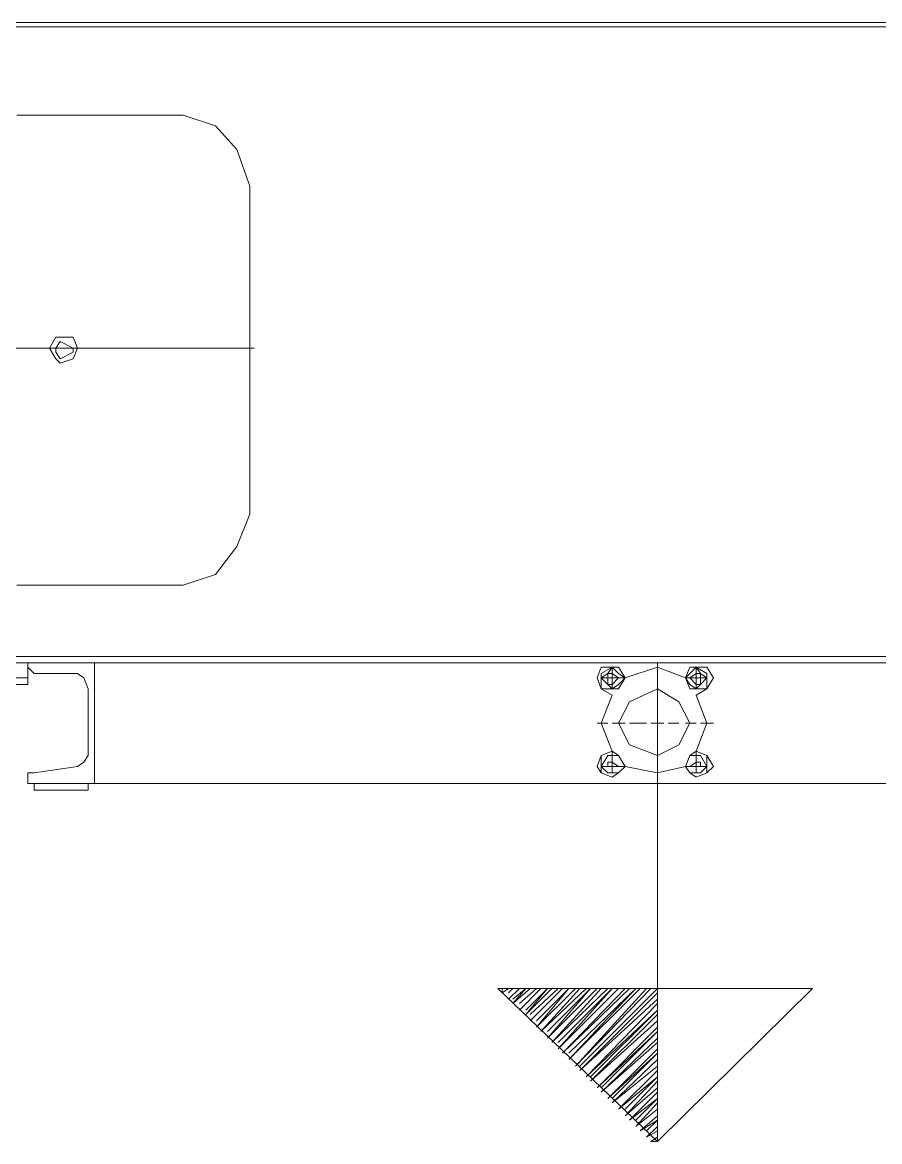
# Model space of a CAD drawing. Header units: millimetres. Extents: x 3220 to 226993, y 817 to 176024.
# Drawn here: x 72783 to 73358, y 75102 to 75853 of the extents above; entities that cross this region are included whole.
import ezdxf

# ---------------------------------------------------------------- set-up
doc = ezdxf.new("R2010")
doc.units = ezdxf.units.MM

# ---------------------------------------------------------------- blocks, each defined once
blk = doc.blocks.new('ligne broyage 2')
at = {"color": 7, "linetype": 'Continuous', "lineweight": 5, "true_color": 0x000007}
for points in [[(-2398.43, -3914.45), (4199.42, -3914.45)], [(-2398.43, -3917.34), (4199.42, -3917.34)], [(3133.29, -3976.65), (3111.59, -3983.88), (3097.13, -3999.79), (3088.45, -4024.39)], [(3133.29, -3976.65), (3244.68, -3976.65)], [(3088.45, -4024.39), (3088.45, -4244.27)], [(3263.48, -4132.88), (3085.55, -4132.88)], [(3088.45, -4244.27), (3097.13, -4265.96), (3111.59, -4284.77), (3133.29, -4292)], [(3133.29, -4292), (3244.68, -4292)], [(-2398.43, -4339.74), (4199.42, -4339.74)], [(-2398.43, -4344.08), (4199.42, -4344.08)], [(3192.6, -4344.08), (2440.38, -4344.08), (2440.38, -4344.08)], [(2789.01, -4365.78), (2781.77, -4361.44), (2777.43, -4354.21), (2781.77, -4346.97), (2793.35, -4346.97), (2796.24, -4354.21)], [(2789.01, -4346.97), (2789.01, -4361.44)], [(2789.01, -4346.97), (2789.01, -4361.44)], [(2796.24, -4354.21), (2815.04, -4346.97), (2836.74, -4354.21)], [(2852.66, -4354.21), (2836.74, -4354.21), (2841.08, -4346.97), (2852.66, -4346.97), (2855.55, -4354.21), (2852.66, -4361.44), (2845.42, -4365.78)], [(2845.42, -4346.97), (2845.42, -4361.44)], [(2845.42, -4346.97), (2845.42, -4361.44)], [(3237.45, -4425.09), (3192.6, -4425.09), (3192.6, -4344.08)], [(3192.6, -4344.08), (3237.45, -4344.08), (3237.45, -4344.08)], [(3237.45, -4346.97), (3233.11, -4351.31), (3233.11, -4351.31)], [(3237.45, -4346.97), (3237.45, -4344.08)], [(2781.77, -4354.21), (2796.24, -4354.21)], [(3196.94, -4361.44), (3199.83, -4354.21), (3204.17, -4351.31)], [(3233.11, -4351.31), (3204.17, -4351.31)], [(3237.45, -4354.21), (3344.49, -4354.21)], [(3233.11, -4417.85), (3204.17, -4413.52), (3199.83, -4410.62), (3196.94, -4406.28), (3196.94, -4361.44)], [(3237.45, -4358.55), (3344.49, -4358.55)], [(2796.24, -4413.52), (2793.35, -4417.85), (2789.01, -4420.75), (2781.77, -4417.85), (2777.43, -4413.52), (2781.77, -4406.28), (2789.01, -4403.39), (2781.77, -4384.58), (2789.01, -4365.78)], [(2845.42, -4365.78), (2852.66, -4384.58), (2845.42, -4403.39)], [(2789.01, -4403.39), (2789.01, -4417.85)], [(2845.42, -4403.39), (2852.66, -4406.28), (2855.55, -4413.52), (2852.66, -4417.85), (2845.42, -4420.75), (2841.08, -4417.85), (2836.74, -4413.52)], [(2845.42, -4403.39), (2845.42, -4417.85)], [(2781.77, -4413.52), (2796.24, -4413.52)], [(2836.74, -4413.52), (2815.04, -4417.85), (2796.24, -4413.52)], [(2836.74, -4413.52), (2852.66, -4413.52)], [(3233.11, -4417.85), (3237.45, -4417.85), (3237.45, -4425.09)], [(3192.6, -4425.09), (2440.38, -4425.09), (2440.38, -4425.09)], [(3196.94, -4425.09), (3196.94, -4429.43), (3233.11, -4429.43)], [(3196.94, -4429.43), (3196.94, -4425.09), (3233.11, -4425.09), (3233.11, -4429.43)], [(2815.04, -4562.51), (2867.12, -4614.59)], [(2822.28, -4562.51), (2870.01, -4614.59), (2870.01, -4614.59)], [(2874.35, -4610.25), (2829.51, -4562.51), (2874.35, -4605.91)], [(2836.74, -4562.51), (2878.69, -4605.91), (2878.69, -4605.91)], [(2881.59, -4603.02), (2845.42, -4562.51), (2881.59, -4598.68)], [(2852.66, -4562.51), (2885.93, -4598.68), (2885.93, -4598.68)], [(2888.82, -4595.78), (2859.89, -4562.51), (2888.82, -4591.44)], [(2867.12, -4562.51), (2893.16, -4591.44), (2893.16, -4591.44)], [(2896.05, -4588.55), (2874.35, -4562.51), (2896.05, -4584.21)], [(2881.59, -4562.51), (2900.39, -4579.87), (2900.39, -4579.87)], [(2903.29, -4579.87), (2888.82, -4562.51), (2903.29, -4576.98)], [(2896.05, -4562.51), (2907.63, -4572.64), (2907.63, -4572.64)], [(2911.97, -4572.64), (2903.29, -4562.51), (2911.97, -4569.75)], [(2911.97, -4562.51), (2914.86, -4565.41), (2914.86, -4565.41)], [(2919.2, -4565.41), (2919.2, -4562.51), (2919.2, -4562.51)], [(2815.04, -4565.41), (2867.12, -4617.48)], [(2859.89, -4621.82), (2815.04, -4576.98), (2862.78, -4621.82), (2815.04, -4572.64), (2862.78, -4621.82)], [(2815.04, -4579.87), (2859.89, -4624.72), (2859.89, -4624.72)], [(2852.66, -4629.06), (2815.04, -4591.44), (2855.55, -4629.06), (2815.04, -4588.55), (2855.55, -4629.06)], [(2815.04, -4595.78), (2852.66, -4631.95), (2852.66, -4631.95)], [(2845.42, -4636.29), (2815.04, -4605.91), (2848.32, -4636.29), (2815.04, -4603.02), (2848.32, -4636.29)], [(2815.04, -4610.25), (2845.42, -4639.18), (2845.42, -4639.18)], [(2836.74, -4643.52), (2815.04, -4621.82), (2841.08, -4643.52), (2815.04, -4617.48), (2841.08, -4643.52)], [(2815.04, -4624.72), (2836.74, -4647.86), (2836.74, -4647.86)], [(2829.51, -4650.75), (2815.04, -4636.29), (2833.85, -4650.75), (2815.04, -4631.95), (2833.85, -4650.75)], [(2815.04, -4639.18), (2829.51, -4655.09), (2829.51, -4655.09)], [(2822.28, -4657.99), (2815.04, -4650.75), (2826.62, -4657.99), (2815.04, -4647.86), (2826.62, -4657.99)], [(2815.04, -4655.09), (2822.28, -4662.33), (2822.28, -4662.33)], [(2815.04, -4665.22), (2819.38, -4665.22), (2815.04, -4662.33), (2819.38, -4665.22)]]:
    blk.add_lwpolyline(points, dxfattribs=at)
for points in [[(3222.98, -4132.88), (3218.64, -4125.65), (3207.07, -4125.65), (3204.17, -4132.88), (3207.07, -4140.11), (3215.75, -4143), (3218.64, -4140.11)], [(3215.75, -4140.11), (3218.64, -4135.77), (3218.64, -4132.88), (3215.75, -4128.54), (3207.07, -4132.88), (3207.07, -4135.77)], [(2781.77, -4354.21), (2781.77, -4351.31), (2789.01, -4346.97), (2793.35, -4351.31), (2796.24, -4354.21), (2793.35, -4361.44), (2781.77, -4361.44), (2781.77, -4354.21), (2786.11, -4351.31), (2789.01, -4346.97), (2793.35, -4351.31), (2796.24, -4354.21), (2793.35, -4358.55), (2789.01, -4361.44), (2786.11, -4358.55)], [(2836.74, -4354.21), (2841.08, -4351.31), (2845.42, -4346.97), (2848.32, -4351.31), (2852.66, -4354.21), (2848.32, -4358.55), (2845.42, -4361.44), (2841.08, -4358.55), (2836.74, -4354.21), (2841.08, -4351.31), (2845.42, -4346.97), (2852.66, -4351.31), (2852.66, -4361.44), (2841.08, -4361.44)], [(2786.11, -4354.21), (2786.11, -4358.55), (2789.01, -4358.55), (2793.35, -4354.21), (2789.01, -4351.31), (2786.11, -4351.31)], [(2841.08, -4354.21), (2845.42, -4358.55), (2848.32, -4358.55), (2848.32, -4351.31), (2845.42, -4351.31)], [(2793.35, -4384.58), (2800.58, -4370.12), (2815.04, -4361.44), (2833.85, -4370.12), (2841.08, -4384.58), (2833.85, -4399.05), (2815.04, -4406.28), (2800.58, -4399.05)], [(2781.77, -4413.52), (2786.11, -4406.28), (2793.35, -4406.28), (2796.24, -4413.52), (2793.35, -4417.85), (2786.11, -4417.85), (2781.77, -4413.52), (2781.77, -4406.28), (2789.01, -4403.39), (2793.35, -4406.28), (2796.24, -4413.52), (2793.35, -4417.85), (2789.01, -4420.75), (2781.77, -4417.85)], [(2836.74, -4413.52), (2841.08, -4406.28), (2848.32, -4406.28), (2852.66, -4413.52), (2848.32, -4417.85), (2841.08, -4417.85), (2836.74, -4413.52), (2841.08, -4406.28), (2845.42, -4403.39), (2852.66, -4406.28), (2852.66, -4417.85), (2845.42, -4420.75), (2841.08, -4417.85)], [(2786.11, -4413.52), (2793.35, -4413.52), (2789.01, -4410.62), (2786.11, -4410.62)], [(2841.08, -4413.52), (2848.32, -4413.52), (2848.32, -4410.62), (2845.42, -4410.62)], [(2819.38, -4562.51), (2870.01, -4614.59)], [(2826.62, -4562.51), (2874.35, -4610.25)], [(2833.85, -4562.51), (2878.69, -4605.91)], [(2841.08, -4562.51), (2881.59, -4603.02)], [(2848.32, -4562.51), (2885.93, -4598.68)], [(2855.55, -4562.51), (2888.82, -4595.78)], [(2862.78, -4562.51), (2893.16, -4591.44)], [(2870.01, -4562.51), (2896.05, -4588.55)], [(2878.69, -4562.51), (2900.39, -4584.21)], [(2885.93, -4562.51), (2903.29, -4579.87)], [(2893.16, -4562.51), (2907.63, -4576.98)], [(2900.39, -4562.51), (2911.97, -4572.64)], [(2907.63, -4562.51), (2914.86, -4569.75)], [(2914.86, -4562.51), (2919.2, -4565.41)], [(2815.04, -4569.75), (2867.12, -4617.48)], [(2815.04, -4584.21), (2859.89, -4624.72)], [(2815.04, -4598.68), (2852.66, -4631.95)], [(2815.04, -4614.59), (2845.42, -4639.18)], [(2815.04, -4629.06), (2836.74, -4647.86)], [(2815.04, -4643.52), (2829.51, -4655.09)], [(2815.04, -4657.99), (2822.28, -4662.33)]]:
    blk.add_lwpolyline(points, close=True, dxfattribs=at)
at = {"color": 1, "linetype": 'Continuous', "lineweight": 5, "true_color": 0x000001}
for points in [[(2815.04, -4344.08), (2815.04, -4346.97), (2815.04, -4346.97)], [(2815.04, -4354.21), (2815.04, -4344.08), (2815.04, -4344.08)], [(2815.04, -4351.31), (2815.04, -4358.55), (2815.04, -4358.55)], [(2815.04, -4365.78), (2815.04, -4358.55), (2815.04, -4358.55)], [(2815.04, -4361.44), (2815.04, -4370.12), (2815.04, -4370.12)], [(2815.04, -4377.35), (2815.04, -4370.12), (2815.04, -4370.12)], [(2815.04, -4373.01), (2815.04, -4380.24), (2815.04, -4380.24)], [(2815.04, -4420.75), (2815.04, -4380.24), (2815.04, -4380.24)], [(2777.43, -4384.58), (2786.11, -4384.58), (2786.11, -4384.58)], [(2789.01, -4384.58), (2796.24, -4384.58), (2796.24, -4384.58)], [(2800.58, -4384.58), (2807.81, -4384.58), (2807.81, -4384.58)], [(2810.7, -4384.58), (2819.38, -4384.58), (2819.38, -4384.58)], [(2815.04, -4384.58), (2815.04, -4391.82), (2815.04, -4391.82)], [(2822.28, -4384.58), (2833.85, -4384.58), (2833.85, -4384.58)], [(2836.74, -4384.58), (2845.42, -4384.58), (2845.42, -4384.58)], [(2848.32, -4384.58), (2855.55, -4384.58), (2855.55, -4384.58)], [(2815.04, -4394.71), (2815.04, -4403.39), (2815.04, -4403.39)], [(2815.04, -4406.28), (2815.04, -4413.52), (2815.04, -4413.52)], [(2815.04, -4417.85), (2815.04, -4425.09), (2815.04, -4425.09)]]:
    blk.add_lwpolyline(points, dxfattribs=at)
at = {"color": 7, "linetype": 'Continuous', "lineweight": 15, "true_color": 0x000007}
for points in [[(3237.45, -4344.08), (3237.45, -4358.55)], [(2922.09, -4562.51), (2710.89, -4562.51), (2815.04, -4665.22), (2815.04, -4462.7)], [(2815.04, -4665.22), (2922.09, -4562.51), (2922.09, -4562.51)]]:
    blk.add_lwpolyline(points, dxfattribs=at)
at = {"color": 11, "linetype": 'Continuous', "lineweight": 9, "true_color": 0x00000b}
blk.add_lwpolyline([(2815.04, -4425.09), (2815.04, -4569.75), (2815.04, -4569.75)], dxfattribs=at)

msp = doc.modelspace()

# ---------------------------------------------------------------- block references
at = {"xscale": -1}
msp.add_blockref('ligne broyage 2', (76023.71, 79767.2), dxfattribs=at)

doc.saveas('drawing.dxf')
